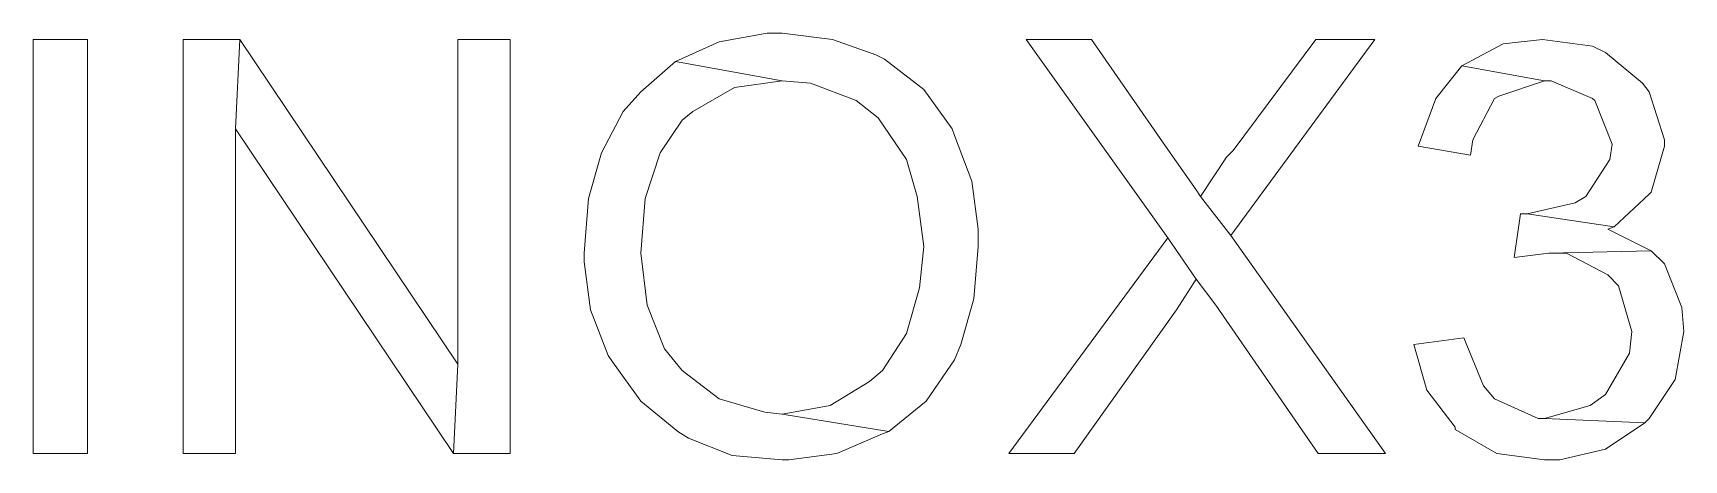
# Model space of a CAD drawing. Header units: millimetres. Extents: x 977 to 12288, y -94 to 5752.
# Drawn here: x 2811 to 3024.8, y 4959 to 5014.3 of the extents above; entities that cross this region are included whole.
import ezdxf

# ---------------------------------------------------------------- set-up
doc = ezdxf.new("R2010")
doc.units = ezdxf.units.MM

msp = doc.modelspace()

# ---------------------------------------------------------------- linework, layer by layer
at = {"color": 0, "lineweight": 0}
for points in [[(2811.00581816, 4959.85296443), (2811.00581816, 5013.43987742), (2818.05672776, 5013.43987742), (2818.05672776, 4959.85296443), (2811.00581816, 4959.85296443)], [(2837.79927465, 5013.43987742), (2830.46632866, 5013.43987742), (2830.46632866, 4959.85296443), (2837.23520188, 4959.85296443), (2837.23520188, 5001.87638567)], [(2837.79927465, 5013.43987742), (2837.23520188, 5001.87638567), (2865.4388403, 4959.85296443), (2866.00291307, 4971.41645618)], [(2872.77178629, 5013.43987742), (2866.00291307, 5013.43987742), (2866.00291307, 4971.41645618), (2865.4388403, 4959.85296443), (2872.77178629, 4959.85296443)], [(2908.0263343, 5014.28598657), (2906.05207961, 5014.28598657), (2899.84727916, 5013.15784103), (2894.20655148, 5010.61951357), (2908.0263343, 5008.08118612), (2911.6928073, 5007.79914973), (2917.61557136, 5005.54285866), (2920.43593521, 5003.28656759), (2924.1024082, 4997.92787629), (2925.51259012, 4993.13325776), (2926.35869927, 4986.64642092), (2925.7946265, 4981.28772962), (2924.1024082, 4975.36496556), (2921.00000797, 4970.57034703), (2919.30778967, 4969.16016511), (2914.23113475, 4966.05776488), (2908.0263343, 4964.92961934), (2921.84611713, 4962.67332827), (2926.64073566, 4966.62183765), (2930.30720865, 4971.98052895), (2931.1533178, 4973.95478364), (2932.84553611, 4979.8775477), (2933.40960888, 4986.64642092), (2933.40960888, 4988.902712), (2932.56349972, 4995.10751245), (2930.30720865, 5001.03027651), (2930.02517227, 5001.87638567), (2926.35869927, 5006.95304058), (2921.28204436, 5010.90154996), (2920.15389882, 5011.46562273), (2914.51317114, 5013.43987742)], [(2948.07550085, 5013.43987742), (2939.61440933, 5013.43987742), (2957.9467743, 4987.77456646), (2961.61324729, 4982.41587516), (2964.15157475, 4979.03143855), (2977.4072848, 4959.85296443), (2986.15041271, 4959.85296443), (2966.12582944, 4988.05660284), (2962.17732006, 4993.13325776), (2961.61324729, 4993.97936691), (2957.66473791, 4999.62009459)], [(2984.74023079, 5013.43987742), (2977.12524842, 5013.43987742), (2966.40786582, 4999.05602182), (2965.56175667, 4998.20991267), (2962.17732006, 4993.13325776), (2966.12582944, 4988.05660284)], [(3006.45703237, 5013.43987742), (3001.38037745, 5012.87580465), (2996.02168616, 5010.05544081), (3006.73906875, 5008.08118612), (3007.58517791, 5008.08118612), (3012.9438692, 5005.82489504), (3013.22590559, 5005.54285866), (3015.48219666, 4999.90213098), (3015.20016028, 4997.92787629), (3012.09776005, 4993.13325776), (3010.68757813, 4992.28714861), (3004.48277768, 4990.87696668), (3015.76423305, 4989.18474838), (3020.27681519, 4993.41529414), (3020.55885158, 4993.69733053), (3022.25106988, 4999.62009459), (3022.25106988, 5000.46620375), (3020.27681519, 5006.6710042), (3019.43070604, 5007.79914973), (3014.63608751, 5011.74765911), (3012.9438692, 5012.59376826)], [(2894.20655148, 5010.61951357), (2889.69396933, 5006.6710042), (2887.43767826, 5004.13267674), (2884.61731442, 4998.77398544), (2882.92509612, 4992.85122137), (2882.36102335, 4985.80031177), (2882.36102335, 4984.67216623), (2883.2071325, 4978.46736578), (2885.46342357, 4972.54460172), (2886.02749634, 4971.69849256), (2889.69396933, 4966.62183765), (2894.48858786, 4962.67332827), (2895.89876979, 4961.82721912), (2901.53949747, 4959.57092804), (2908.0263343, 4959.00685528), (2908.87244346, 4959.00685528), (2915.07724391, 4959.85296443), (2921.00000797, 4962.39129189), (2921.84611713, 4962.67332827), (2908.0263343, 4964.92961934), (2905.77004323, 4965.21165573), (2899.84727916, 4966.90387403), (2895.05266063, 4970.57034703), (2892.79636956, 4973.39071087), (2890.54007849, 4979.03143855), (2889.69396933, 4985.80031177), (2890.2580421, 4992.85122137), (2892.23229679, 4998.77398544), (2895.05266063, 5003.0045312), (2896.46284255, 5004.13267674), (2901.82153385, 5007.23507696), (2908.0263343, 5008.08118612)], [(2996.02168616, 5010.05544081), (2992.63724955, 5005.82489504), (2990.38095847, 4999.62009459), (2997.14983169, 4998.49194906), (2997.43186808, 5000.46620375), (3000.25223192, 5005.82489504), (3000.81630469, 5006.10693143), (3006.73906875, 5008.08118612)], [(3003.63666853, 4990.87696668), (3002.79055937, 4985.236239), (3007.30314152, 4985.80031177), (3020.55885158, 4986.08234815), (3014.91812389, 4988.902712), (3015.76423305, 4989.18474838), (3004.48277768, 4990.87696668)], [(2957.9467743, 4987.77456646), (2937.35811825, 4959.85296443), (2945.81920978, 4959.85296443), (2959.07491983, 4978.46736578), (2961.61324729, 4982.41587516)], [(3020.55885158, 4986.08234815), (3007.30314152, 4985.80031177), (3009.55943259, 4985.80031177), (3014.91812389, 4982.97994793), (3016.32830581, 4981.56976601), (3018.02052412, 4975.64700194), (3017.73848773, 4972.8266381), (3014.63608751, 4967.4679468), (3012.66183282, 4966.05776488), (3006.73906875, 4964.36554658), (3019.71274242, 4963.80147381), (3020.27681519, 4964.36554658), (3023.6612518, 4969.44220149), (3024.78939734, 4975.64700194), (3024.50736095, 4978.74940217), (3022.25106988, 4984.39012985)], [(2996.30372254, 4974.80089279), (2989.8168857, 4973.95478364), (2991.50910401, 4968.03201957), (2995.175577, 4963.23740104), (2995.175577, 4962.95536465), (3000.5342683, 4959.85296443), (3006.73906875, 4959.00685528), (3008.71332344, 4959.00685528), (3014.63608751, 4960.4170372), (3019.71274242, 4963.80147381), (3006.73906875, 4964.36554658), (3005.8929596, 4964.36554658), (3000.25223192, 4966.90387403), (2998.84205, 4968.59609234)]]:
    msp.add_lwpolyline(points, close=True, dxfattribs=at)

doc.saveas('drawing.dxf')
